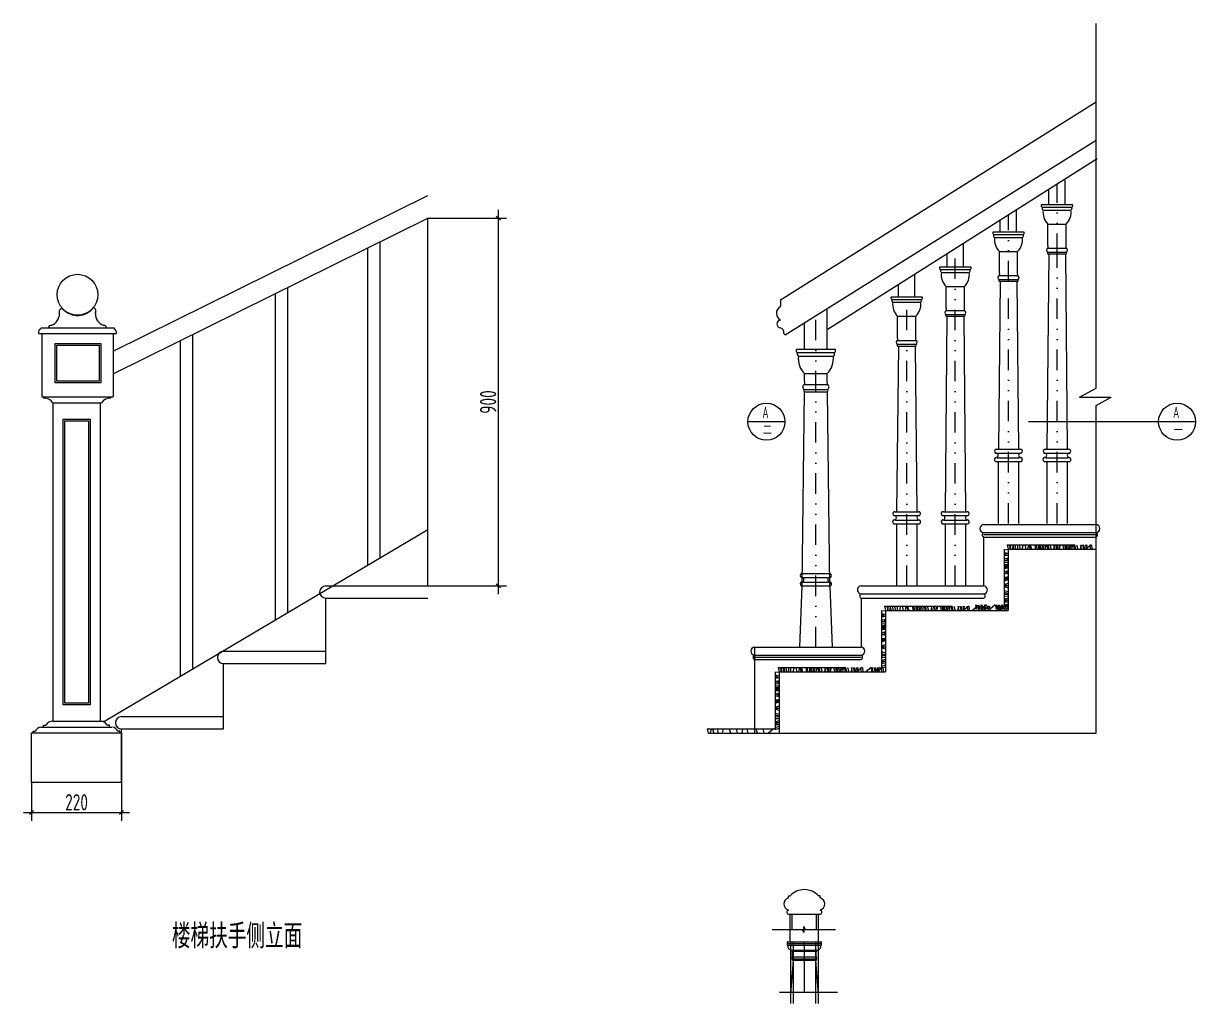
# Model space of a CAD drawing. Extents: x -42728 to 99010, y -18674 to 47645.
# Drawn here: x 57109 to 59978, y 11066 to 13465 of the extents above; entities that cross this region are included whole.
import ezdxf

# ---------------------------------------------------------------- set-up
doc = ezdxf.new("R2010")
doc.units = 0
doc.header["$LTSCALE"] = 100
doc.header["$MEASUREMENT"] = 0
doc.linetypes.add('DASHED', pattern=[0.75, 0.5, -0.25])
doc.linetypes.add('DIVIDE', pattern=[1.25, 0.5, -0.25, 0, -0.25, 0, -0.25])
doc.layers.get('0').update_dxf_attribs({"linetype": 'CONTINUOUS'})
doc.layers.get('DEFPOINTS').update_dxf_attribs({"linetype": 'CONTINUOUS'})
for name, color, linetype in [('DASH', 4, 'DASHED'), ('DIVIDE', 4, 'DIVIDE'), ('DOOR', 3, 'CONTINUOUS'), ('HATCH', 9, 'CONTINUOUS'), ('TEXT', 2, 'CONTINUOUS'), ('WINDOW', 2, 'CONTINUOUS')]:
    doc.layers.add(name, color=color, linetype=linetype)
doc.styles.add('HZDF', font='archs.shx', dxfattribs={"width": 0.8, "bigfont": 'hzdf.shx'})
doc.dimstyles.new('DS10', dxfattribs={"dimscale": 10, "dimtxt": 4, "dimasz": 1, "dimexe": 2, "dimexo": 0, "dimgap": 0.5, "dimtad": 1, "dimdec": 0, "dimzin": 0, "dimdsep": 46, "dimtxsty": 'HZDF', "dimblk1": 'DOT', "dimblk2": 'DOT', "dimsah": 1, "dimcen": -1, "dimdle": 2, "dimclrd": 3, "dimclre": 3, "dimclrt": 2, "dimadec": 0, "dimazin": 0, "dimtfac": 0.25, "dimtdec": 0, "dimtix": 1, "dimtmove": 2, "dimatfit": 3, "dimldrblk": 'DOT', "dimfxl": 1, "dimtolj": 1, "dimtzin": 0, "dimarcsym": 0})

# ---------------------------------------------------------------- blocks, each defined once
blk = doc.blocks.new('_OBLIQUE')
at = {"color": 0, "linetype": 'ByBlock'}
blk.add_line((-0.5, -0.5), (0.5, 0.5), dxfattribs=at)
blk = doc.blocks.new('*D804')
at = {"color": 3, "linetype": 'ByBlock', "transparency": 16777216}
for p, q in [((1162.4, 870.1), (1162.4, 1810.1)), ((990, 1790.1), (1182.4, 1790.1)), ((990, 890.1), (1182.4, 890.1))]:
    blk.add_line(p, q, dxfattribs=at)
at = {"layer": 'DEFPOINTS', "color": 0, "linetype": 'ByBlock', "transparency": 16777216}
for p in [(990, 1790.1), (1162.4, 1790.1), (990, 890.1)]:
    blk.add_point(p, dxfattribs=at)
at = {"color": 3, "linetype": 'ByBlock', "transparency": 16777216, "xscale": 10, "yscale": 10, "zscale": 10}
for p, rotation in [((1162.4, 1790.1), 90), ((1162.4, 890.1), 270)]:
    blk.add_blockref('_OBLIQUE', p, dxfattribs=dict(at, rotation=rotation))
at = {"color": 2, "linetype": 'ByBlock', "transparency": 16777216, "insert": (1137.4, 1340.1), "char_height": 40, "attachment_point": 5, "rotation": 90, "style": 'HZDF'}
blk.add_mtext('\\A1;900', dxfattribs=at)
blk = doc.blocks.new('_DOT')
at = {"color": 0, "linetype": 'ByBlock'}
blk.add_line((-0.5, 0), (-1, 0), dxfattribs=at)
at = {"color": 0, "linetype": 'ByBlock', "const_width": 0.5}
blk.add_lwpolyline([(-0.25, 0, 1), (0.25, 0, 1)], format="xyb", close=True, dxfattribs=at)
blk = doc.blocks.new('*D805')
at = {"color": 3, "linetype": 'ByBlock', "transparency": 16777216}
for p, q in [((20, 410.1), (20, 315.4)), ((240, 410.1), (240, 315.4)), ((0, 335.4), (260, 335.4))]:
    blk.add_line(p, q, dxfattribs=at)
at = {"layer": 'DEFPOINTS', "color": 0, "linetype": 'ByBlock', "transparency": 16777216}
for p in [(20, 410.1), (240, 410.1), (240, 335.4)]:
    blk.add_point(p, dxfattribs=at)
at = {"color": 3, "linetype": 'ByBlock', "transparency": 16777216, "xscale": 10, "yscale": 10, "zscale": 10, "rotation": 180}
blk.add_blockref('_OBLIQUE', (20, 335.4), dxfattribs=at)
at = {"color": 3, "linetype": 'ByBlock', "transparency": 16777216, "xscale": 10, "yscale": 10, "zscale": 10}
blk.add_blockref('_OBLIQUE', (240, 335.4), dxfattribs=at)
at = {"color": 2, "linetype": 'ByBlock', "transparency": 16777216, "insert": (130, 360.4), "char_height": 40, "attachment_point": 5, "style": 'HZDF'}
blk.add_mtext('\\A1;220', dxfattribs=at)
blk = doc.blocks.new('A$C6C8A54EB')
for p, q in [((219.7, 1464.8), (990, 1845.9)), ((219.7, 1409), (990, 1790.1)), ((990, 890.1), (990, 1790.1)), ((872.5, 1732), (872.5, 958.5)), ((842.5, 1717.2), (842.5, 940.8)), ((646.5, 1620.2), (646.5, 824.7)), ((616.5, 1605.3), (616.5, 806.9)), ((42.3, 1522), (222.2, 1522)), ((222.2, 1522), (222.2, 1519.3)), ((38.2, 1507.6), (226.3, 1507.6)), ((44.7, 1507.6), (44.7, 1352.4)), ((219.7, 1507.6), (219.7, 1352.4)), ((413.5, 1504.9), (413.5, 686.6)), ((383.5, 1490), (383.5, 668.8)), ((44.7, 1352.4), (219.7, 1352.4)), ((49.2, 1352.4), (49.2, 1349.3)), ((213.3, 1352.4), (213.3, 1349.3)), ((71.8, 1338), (190.7, 1338)), ((72, 1338), (72, 558.9)), ((188, 1338), (188, 558.9)), ((198, 558.9), (990, 1028.1)), ((740, 890.1), (990, 890.1)), ((740, 860.1), (990, 860.1)), ((740, 700.1), (740, 860.1)), ((490, 730.1), (740, 730.1)), ((490, 540.1), (490, 700.1)), ((490, 700.1), (740, 700.1)), ((49.5, 544.5), (49.5, 549.2)), ((49.5, 549.2), (54.8, 549.2)), ((72, 558.9), (198, 558.9)), ((210.5, 549.2), (205.2, 549.2)), ((210.5, 544.5), (210.5, 549.2)), ((240, 570.1), (490, 570.1)), ((20, 410.1), (20, 530.1)), ((20, 530.1), (240, 530.1)), ((23.7, 530.1), (23.7, 534.8)), ((23.7, 534.8), (29, 534.8)), ((42.2, 544.5), (216.7, 544.5)), ((236.3, 534.8), (231, 534.8)), ((236.3, 530.1), (236.3, 534.8)), ((240, 410.1), (240, 540.1)), ((240, 540.1), (490, 540.1)), ((240, 530.1), (240, 410.1)), ((20, 410.1), (240, 410.1))]:
    blk.add_line(p, q)
at = {"color": 9}
for points in [[(77.4, 1483.6), (189.4, 1483.6), (189.4, 1386.8), (77.4, 1386.8)], [(81.4, 1479.6), (185.4, 1479.6), (185.4, 1390.8), (81.4, 1390.8)], [(97, 1298), (163, 1298), (163, 598.9), (97, 598.9)], [(101, 1294), (159, 1294), (159, 602.9), (101, 602.9)]]:
    blk.add_lwpolyline(points, close=True, dxfattribs=at)
blk.add_circle((132.3, 1602.6), 50)
for centre, radius, start, end in [((58, 1556.2), 30.3, 289.2413, 1.3625), ((94.1, 1561.1), 6.96, 67.8177, 219.7484), ((132.4, 1600.6), 48.6, 222.7475, 323.1078), ((167.6, 1562.2), 9.86, 325.4385, 67.6665), ((206.4, 1556.2), 30.3, 178.6375, 250.7587), ((66.8, 1522.5), 5.23, 76.8021, 185.7528), ((197.6, 1522.5), 5.23, 354.2472, 103.1979), ((48.2, 1509.3), 11.6, 120.7075, 180.9896), ((38.2, 1509.2), 1.6, 180.9896, 270), ((216.2, 1509.3), 11.6, 359.0104, 59.2925), ((226.3, 1509.2), 1.6, 270, 359.0104), ((50.9, 1324.5), 24.9, 32.8839, 93.9183), ((211.6, 1324.5), 24.9, 86.0817, 147.1161), ((740, 875.1), 15, 90, 270), ((490, 715.1), 15, 90, 270), ((71.5, 539.8), 19.2, 88.4009, 150.5007), ((188.5, 539.8), 19.2, 29.4993, 91.5991), ((240, 555.1), 15, 90, 270), ((46.9, 524.2), 20.8, 102.9124, 149.4787), ((213.1, 524.2), 20.8, 30.5213, 77.0876)]:
    blk.add_arc(centre, radius, start, end)
at = {"layer": 'TEXT', "style": 'HZDF', "width": 0.8}
blk.add_text('楼梯扶手侧立面', height=60, dxfattribs=at).set_placement((363.4, 2.8))
dim = blk.add_linear_dim(base=(1162.4, 1790.1), p1=(990, 890.1), p2=(990, 1790.1), angle=90, dimstyle='DS10', override={"dimblk1": 'OBLIQUE', "dimblk2": 'OBLIQUE'})
dim.commit()
dim.dimension.update_dxf_attribs({"geometry": '*D804', "text_midpoint": (1137.4, 1340.1)})
dim = blk.add_linear_dim(base=(240, 335.4), p1=(20, 410.1), p2=(240, 410.1), dimstyle='DS10', override={"dimblk1": 'OBLIQUE', "dimblk2": 'OBLIQUE'})
dim.commit()
dim.dimension.update_dxf_attribs({"geometry": '*D805', "text_midpoint": (130, 360.4)})

msp = doc.modelspace()

# ---------------------------------------------------------------- linework, layer by layer
for p, q in [((58961.52798, 12787.95383), (59734.27249, 13272.88203)), ((58973.17227, 12702.63919), (59734.27249, 13179.25314)), ((59076.41307, 12715.71871), (59737.09281, 13134.19392)), ((59734.27249, 12571.91795), (59734.27249, 13132.5656)), ((59618.77345, 13021.62446), (59618.77345, 13058.17971)), ((59618.77345, 13021.62446), (59618.77345, 13058.17971)), ((59658.77345, 13021.62446), (59658.77345, 13081.27372)), ((59539.88603, 12954.46434), (59539.88603, 13009.28295)), ((59499.88603, 12954.46434), (59499.88603, 12983.94691)), ((59499.88603, 12954.46434), (59499.88603, 12983.94691)), ((59616.37857, 12920.48539), (59616.37857, 12973.62446)), ((59661.17857, 12920.48539), (59661.17857, 12973.62446)), ((59409.67592, 12868.80255), (59409.67592, 12926.80773)), ((59616.37857, 12920.48539), (59616.30851, 12914.64701)), ((59616.30851, 12914.64701), (59661.24863, 12914.64701)), ((59661.24863, 12914.64701), (59661.17857, 12920.48539)), ((59369.67592, 12868.80255), (59369.67592, 12901.47169)), ((59369.67592, 12868.80255), (59369.67592, 12901.47169)), ((59497.49115, 12853.32527), (59497.49115, 12906.46434)), ((59542.29115, 12853.32527), (59542.29115, 12906.46434)), ((59616.14211, 12900.78094), (59661.41502, 12900.78094)), ((59616.19466, 12905.1597), (59661.36248, 12905.1597)), ((59497.49115, 12853.32527), (59497.42109, 12847.48689)), ((59542.36121, 12847.48689), (59542.29115, 12853.32527)), ((59250.7885, 12795.9913), (59250.7885, 12826.16828)), ((59250.7885, 12795.9913), (59250.7885, 12826.16828)), ((59290.7885, 12795.9913), (59290.7885, 12851.50432)), ((59497.2547, 12833.62082), (59542.5276, 12833.62082)), ((59497.30724, 12837.99958), (59542.47506, 12837.99958)), ((59497.42109, 12847.48689), (59542.36121, 12847.48689)), ((59367.28104, 12767.66348), (59367.28104, 12820.80255)), ((59412.08104, 12767.66348), (59412.08104, 12820.80255)), ((58961.52798, 12787.95383), (58961.52798, 12772.10399)), ((59076.41307, 12667.74177), (59076.41307, 12767.29034)), ((59367.28104, 12767.66348), (59367.21098, 12761.8251)), ((59412.1511, 12761.8251), (59412.08104, 12767.66348)), ((58961.52798, 12738.49659), (58961.52798, 12738.4681)), ((59248.39362, 12694.85223), (59248.39362, 12747.9913)), ((59293.19362, 12694.85223), (59293.19362, 12747.9913)), ((59367.04458, 12747.95903), (59412.31749, 12747.95903)), ((59367.09713, 12752.33779), (59412.26495, 12752.33779)), ((59367.21098, 12761.8251), (59412.1511, 12761.8251)), ((59020.41307, 12667.74177), (59020.41307, 12729.57511)), ((59248.39362, 12694.85223), (59248.32356, 12689.01385)), ((59248.32356, 12689.01385), (59293.26368, 12689.01385)), ((59293.26368, 12689.01385), (59293.19362, 12694.85223)), ((59248.15717, 12675.14778), (59293.43007, 12675.14778)), ((59248.20971, 12679.52654), (59293.37753, 12679.52654)), ((59020.41307, 12588.11696), (59020.41307, 12607.74177)), ((59076.41307, 12588.11696), (59076.41307, 12607.74177)), ((59020.18319, 12568.95985), (59076.64296, 12568.95985)), ((59020.41307, 12588.11696), (59020.3255, 12580.81899)), ((59020.3255, 12580.81899), (59076.50065, 12580.81899)), ((59076.50065, 12580.81899), (59076.41307, 12588.11696)), ((59020.11751, 12563.4864), (59014.41307, 12088.11696)), ((59020.11751, 12563.4864), (59076.70864, 12563.4864)), ((59082.41307, 12088.11696), (59076.70864, 12563.4864)), ((59734.27249, 11728.11696), (59734.27249, 12529.88626)), ((59490.83949, 12422.41629), (59548.54968, 12422.41629)), ((59490.83949, 12412.91568), (59548.54968, 12412.91568)), ((59492.46615, 12401.91686), (59546.92302, 12401.91686)), ((59609.72691, 12422.41629), (59667.43709, 12422.41629)), ((59609.72691, 12412.91568), (59667.43709, 12412.91568)), ((59611.35357, 12401.91686), (59665.81043, 12401.91686)), ((59489.78988, 12392.41629), (59549.59929, 12392.41629)), ((59490.97307, 12392.41629), (59548.41611, 12392.41629)), ((59608.6773, 12392.41629), (59668.48671, 12392.41629)), ((59609.86048, 12392.41629), (59667.30352, 12392.41629)), ((59241.74196, 12269.73007), (59299.45215, 12269.73007)), ((59241.74196, 12260.22946), (59299.45215, 12260.22946)), ((59360.62938, 12269.73007), (59418.33956, 12269.73007)), ((59360.62938, 12260.22946), (59418.33956, 12260.22946)), ((59240.69235, 12239.73007), (59300.50176, 12239.73007)), ((59241.87554, 12239.73007), (59299.31858, 12239.73007)), ((59243.36862, 12249.23064), (59297.82549, 12249.23064)), ((59359.57977, 12239.73007), (59419.38918, 12239.73007)), ((59360.76295, 12239.73007), (59418.20599, 12239.73007)), ((59362.25604, 12249.23064), (59416.7129, 12249.23064)), ((59459.11136, 12238.11696), (59734.27249, 12238.11696)), ((59459.11136, 12218.8528), (59734.27249, 12218.8528)), ((59459.11136, 12213.85611), (59734.27249, 12213.85611)), ((59459.11136, 12207.78284), (59459.11136, 12088.11696)), ((59459.11136, 12207.78284), (59734.27249, 12207.78284)), ((59509.18523, 12178.11696), (59509.18523, 12038.58837)), ((59516.51108, 12188.58837), (59682.48501, 12188.58837)), ((59519.11136, 12178.11696), (59519.11136, 12028.11696)), ((59519.11136, 12178.11696), (59519.11136, 12028.11696)), ((59519.11136, 12178.11696), (59734.27249, 12178.11696)), ((59519.11136, 12177.96898), (59519.11136, 12027.96898)), ((59015.46269, 12118.11696), (59081.36346, 12118.11696)), ((59015.46269, 12108.61635), (59081.36346, 12108.61635)), ((59014.41307, 12088.11696), (59008.41307, 11938.11696)), ((59014.41307, 12088.11696), (59082.41307, 12088.11696)), ((59015.59626, 12088.11696), (59081.22989, 12088.11696)), ((59017.08935, 12097.61753), (59079.7368, 12097.61753)), ((59082.41307, 12088.11696), (59088.41307, 11938.11696)), ((59159.11136, 12088.11696), (59459.11136, 12088.11696)), ((59159.11136, 12088.11696), (59459.11136, 12088.11696)), ((59159.11136, 12068.8528), (59459.11136, 12068.8528)), ((59159.11136, 12057.78284), (59459.11136, 12057.78284)), ((59159.11136, 12057.78284), (59159.11136, 11938.11696)), ((59209.18523, 12028.26495), (59209.18523, 11888.73636)), ((59216.51108, 12038.73636), (59382.48501, 12038.73636)), ((59219.11136, 12028.26495), (59479.80964, 12028.26495)), ((59219.11136, 12028.26495), (59219.11136, 11878.26495)), ((59219.11136, 12028.11696), (59459.11136, 12028.11696)), ((59219.11136, 12028.11696), (59519.11136, 12028.11696)), ((59219.11136, 12028.11696), (59219.11136, 11878.11696)), ((58898.41307, 11938.11696), (58898.41307, 11728.11696)), ((58898.41307, 11938.11696), (59159.11136, 11938.11696)), ((58898.41307, 11938.11696), (59159.11136, 11938.11696)), ((58898.41307, 11938.11696), (59159.11136, 11938.11696)), ((58898.41307, 11918.8528), (59159.11136, 11918.8528)), ((58898.41307, 11913.85611), (59159.11136, 11913.85611)), ((58898.41307, 11907.78284), (59159.11136, 11907.78284)), ((58948.48695, 11878.11696), (58948.48695, 11738.58837)), ((58955.81279, 11888.58837), (59121.78673, 11888.58837)), ((58958.41307, 11878.11696), (58958.41307, 11728.11696)), ((58958.41307, 11878.11696), (59219.11136, 11878.11696)), ((58782.51301, 11738.58837), (58948.48695, 11738.58837)), ((58785.11329, 11728.11696), (59734.27249, 11728.11696))]:
    msp.add_line(p, q)
for centre, radius, start, end in [((59618.05087, 12909.88176), 5.0738, 110.08442955, 248.54053774), ((59659.50626, 12909.88176), 5.0738, 291.45946226, 69.91557045), ((59617.63515, 12902.95272), 2.63548, 123.13234181, 235.49262548), ((59659.92199, 12902.95272), 2.63548, 304.50737452, 56.86765819), ((59499.16346, 12842.72164), 5.0738, 110.08442955, 248.54053774), ((59498.74773, 12835.7926), 2.63548, 123.13234181, 235.49262548), ((59540.61885, 12842.72164), 5.0738, 291.45946226, 69.91557045), ((59541.03457, 12835.7926), 2.63548, 304.50737452, 56.86765819), ((59368.95334, 12757.05985), 5.0738, 110.08442955, 248.54053774), ((59368.53762, 12750.13081), 2.63548, 123.13234181, 235.49262548), ((59410.40873, 12757.05985), 5.0738, 291.45946226, 69.91557045), ((59410.82446, 12750.13081), 2.63548, 304.50737452, 56.86765819), ((59250.06593, 12684.2486), 5.0738, 110.08442955, 248.54053774), ((59291.52132, 12684.2486), 5.0738, 291.45946226, 69.91557045), ((59249.6502, 12677.31956), 2.63548, 123.13234181, 235.49262548), ((59291.93704, 12677.31956), 2.63548, 304.50737452, 56.86765819), ((59022.50345, 12574.86243), 6.34225, 110.08442955, 248.54053774), ((59021.9838, 12566.20112), 3.29435, 123.13234181, 235.49262548), ((59074.32269, 12574.86243), 6.34225, 291.45946226, 69.91557045), ((59074.84235, 12566.20112), 3.29435, 304.50737452, 56.86765819), ((59490.38147, 12397.37687), 4.99573, 65.33623976, 276.80090737), ((59490.35922, 12417.66598), 4.77452, 84.22679532, 275.77320468), ((59489.34469, 12407.63147), 5.31114, 275.77320466, 84.22679534), ((59550.04448, 12407.63147), 5.31114, 95.77320466, 264.22679534), ((59549.0077, 12397.37687), 4.99573, 263.19909267, 114.66376023), ((59549.02995, 12417.66598), 4.77452, 264.22679532, 95.77320468), ((59609.26889, 12397.37687), 4.99573, 65.33623976, 276.80090737), ((59609.24664, 12417.66598), 4.77452, 84.22679532, 275.77320468), ((59608.23211, 12407.63147), 5.31114, 275.77320466, 84.22679534), ((59668.9319, 12407.63147), 5.31114, 95.77320466, 264.22679534), ((59667.89512, 12397.37687), 4.99573, 263.19909267, 114.66376023), ((59667.91737, 12417.66598), 4.77452, 264.22679532, 95.77320468), ((59241.26169, 12264.97977), 4.77452, 84.22679532, 275.77320468), ((59240.24716, 12254.94526), 5.31114, 275.77320466, 84.22679534), ((59300.94695, 12254.94526), 5.31114, 95.77320466, 264.22679534), ((59299.93242, 12264.97977), 4.77452, 264.22679532, 95.77320468), ((59360.14911, 12264.97977), 4.77452, 84.22679532, 275.77320468), ((59359.13458, 12254.94526), 5.31114, 275.77320466, 84.22679534), ((59419.83437, 12254.94526), 5.31114, 95.77320466, 264.22679534), ((59418.81984, 12264.97977), 4.77452, 264.22679532, 95.77320468), ((59241.28394, 12244.69066), 4.99573, 65.33623976, 276.80090737), ((59299.91017, 12244.69066), 4.99573, 263.19909267, 114.66376023), ((59360.17136, 12244.69066), 4.99573, 65.33623976, 276.80090737), ((59418.79759, 12244.69066), 4.99573, 263.19909267, 114.66376023), ((59014.98241, 12113.36666), 4.77452, 84.22679532, 275.77320468), ((59013.96789, 12103.33215), 5.31114, 275.77320466, 84.22679534), ((59082.85826, 12103.33215), 5.31114, 95.77320466, 264.22679534), ((59081.84373, 12113.36666), 4.77452, 264.22679532, 95.77320468), ((59015.00467, 12093.07755), 4.99573, 65.33623976, 276.80090737), ((59081.82148, 12093.07755), 4.99573, 263.19909267, 114.66376023)]:
    msp.add_arc(centre, radius, start, end)
at = {"layer": 'DASH'}
for p, q in [((58990.15316, 11246.97228), (58990.15316, 11284.74199)), ((59050.15316, 11246.97228), (59050.15316, 11284.74199))]:
    msp.add_line(p, q, dxfattribs=at)
at = {"layer": 'DIVIDE', "color": 0, "linetype": 'Continuous'}
for p, q in [((59734.27249, 13132.47225), (59734.27249, 13464.69942)), ((59601.27894, 13021.62446), (59676.27819, 13021.62446)), ((59602.86833, 13014.96787), (59674.68881, 13014.96787)), ((59604.66359, 13007.91972), (59672.89355, 13007.91972)), ((59616.37857, 12973.62446), (59661.17857, 12973.62446)), ((59482.39153, 12954.46434), (59557.39078, 12954.46434)), ((59483.98091, 12947.80775), (59555.80139, 12947.80775)), ((59485.77617, 12940.7596), (59554.00613, 12940.7596)), ((59497.49115, 12906.46434), (59542.29115, 12906.46434)), ((59618.26165, 12900.78094), (59614.10997, 12422.41629)), ((59659.29549, 12900.77963), (59663.42216, 12422.41629)), ((59352.18141, 12868.80255), (59427.18066, 12868.80255)), ((59353.7708, 12862.14596), (59425.59128, 12862.14596)), ((59355.56606, 12855.09781), (59423.79602, 12855.09781)), ((59499.37423, 12833.62082), (59495.22256, 12422.41629)), ((59540.40807, 12833.6195), (59544.53474, 12422.41629)), ((59233.294, 12795.9913), (59308.29325, 12795.9913)), ((59367.28104, 12820.80255), (59412.08104, 12820.80255)), ((59234.88338, 12789.33471), (59306.70386, 12789.33471)), ((59236.67864, 12782.28656), (59304.9086, 12782.28656)), ((59248.39362, 12747.9913), (59293.19362, 12747.9913)), ((59369.16412, 12747.95903), (59365.01244, 12269.73007)), ((59410.19796, 12747.95771), (59414.32463, 12269.73007)), ((58970.30787, 12706.02064), (58973.17227, 12702.63919)), ((59001.53854, 12667.74177), (59095.2876, 12667.74177)), ((59003.52528, 12659.42103), (59093.30087, 12659.42103)), ((59250.2767, 12675.14778), (59246.12503, 12269.73007)), ((59291.31054, 12675.14647), (59295.43721, 12269.73007)), ((59005.76935, 12650.61084), (59091.0568, 12650.61084)), ((59020.41307, 12607.74177), (59076.41307, 12607.74177)), ((59494.9032, 12392.41629), (59494.88603, 12390.80318)), ((59494.88603, 12390.80318), (59494.88603, 12240.80318)), ((59544.77407, 12390.80318), (59544.77407, 12240.80318)), ((59544.85217, 12392.41629), (59544.86926, 12390.80158)), ((59613.79062, 12392.41629), (59613.77345, 12390.80318)), ((59613.77345, 12390.80318), (59613.77345, 12240.80318)), ((59663.66148, 12390.80318), (59663.66148, 12240.80318)), ((59663.73959, 12392.41629), (59663.75668, 12390.80158)), ((59245.80567, 12239.73007), (59245.7885, 12238.11696)), ((59245.7885, 12238.11696), (59245.7885, 12088.11696)), ((59295.67654, 12238.11696), (59295.67654, 12088.11696)), ((59295.75464, 12239.73007), (59295.77173, 12238.11536)), ((59364.69309, 12239.73007), (59364.67592, 12238.11696)), ((59364.67592, 12238.11696), (59364.67592, 12088.11696)), ((59414.56395, 12238.11696), (59414.56395, 12088.11696)), ((59414.64206, 12239.73007), (59414.65915, 12238.11536)), ((59509.51771, 12176.7912), (59519.11136, 12177.96898)), ((59509.51771, 12170.265), (59519.11136, 12168.00899)), ((59509.51771, 12167.11152), (59519.11136, 12168.2893)), ((59509.51771, 12165.67988), (59519.11136, 12163.42387)), ((59516.51108, 12188.58837), (59519.11136, 12178.11696)), ((59521.71218, 12188.58837), (59524.31245, 12178.11696)), ((59525.74323, 12188.58837), (59523.45498, 12178.11696)), ((59530.94433, 12188.58837), (59528.65608, 12178.11696)), ((59529.6934, 12188.58837), (59532.77373, 12178.11696)), ((59534.8945, 12188.58837), (59537.97483, 12178.11696)), ((59541.92017, 12188.65401), (59542.19073, 12178.18261)), ((59547.12127, 12188.65401), (59547.39183, 12178.18261)), ((59555.79969, 12188.65401), (59552.84561, 12178.18261)), ((59559.74519, 12188.58837), (59562.34547, 12178.11696)), ((59568.97734, 12188.58837), (59566.68909, 12178.11696)), ((59569.98656, 12188.65401), (59573.21593, 12178.18261)), ((59572.92751, 12188.58837), (59576.00784, 12178.11696)), ((59585.15428, 12188.65401), (59585.42484, 12178.18261)), ((59587.14759, 12188.65401), (59589.72186, 12178.18261)), ((59593.28099, 12188.65401), (59593.55155, 12178.18261)), ((59595.27429, 12188.65401), (59597.84856, 12178.18261)), ((59599.0338, 12188.65401), (59596.07972, 12178.18261)), ((59603.16476, 12188.58837), (59600.90875, 12178.11696)), ((59607.1605, 12188.65401), (59604.20642, 12178.18261)), ((59611.29147, 12188.58837), (59609.03546, 12178.11696)), ((59613.22067, 12188.65401), (59616.45004, 12178.18261)), ((59614.27609, 12188.58837), (59615.45386, 12178.11696)), ((59616.07868, 12188.65401), (59618.65296, 12178.18261)), ((59621.01818, 12188.65401), (59624.24755, 12178.18261)), ((59632.09586, 12188.58837), (59629.83985, 12178.11696)), ((59630.3817, 12188.65401), (59632.95597, 12178.18261)), ((59635.32119, 12188.65401), (59638.55057, 12178.18261)), ((59638.17921, 12188.65401), (59640.75348, 12178.18261)), ((59643.20718, 12188.58837), (59644.38496, 12178.11696)), ((59646.39887, 12188.58837), (59644.14286, 12178.11696)), ((59652.48222, 12188.65401), (59655.05649, 12178.18261)), ((59657.5102, 12188.58837), (59658.68797, 12178.11696)), ((59658.61562, 12188.65401), (59658.88618, 12178.18261)), ((59660.60892, 12188.65401), (59663.18319, 12178.18261)), ((59664.36843, 12188.65401), (59661.41435, 12178.18261)), ((59668.4994, 12188.58837), (59666.24339, 12178.11696)), ((59678.90575, 12188.58837), (59666.24339, 12178.11696)), ((59672.49513, 12188.65401), (59669.54105, 12178.18261)), ((59676.6261, 12188.58837), (59674.37009, 12178.11696)), ((59678.5553, 12188.65401), (59681.78468, 12178.18261)), ((59678.5553, 12188.65401), (59681.78468, 12178.18261)), ((59679.61072, 12188.58837), (59680.78849, 12178.11696)), ((59681.41332, 12188.65401), (59683.98759, 12178.18261)), ((59686.35281, 12188.65401), (59689.58219, 12178.18261)), ((59697.43049, 12188.58837), (59695.17448, 12178.11696)), ((59695.71633, 12188.65401), (59698.2906, 12178.18261)), ((59695.71633, 12188.65401), (59698.2906, 12178.18261)), ((59700.65582, 12188.65401), (59703.8852, 12178.18261)), ((59703.51384, 12188.65401), (59706.08811, 12178.18261)), ((59708.54182, 12188.58837), (59709.71959, 12178.11696)), ((59711.73351, 12188.58837), (59709.4775, 12178.11696)), ((59722.13986, 12188.58837), (59709.4775, 12178.11696)), ((59717.81685, 12188.65401), (59720.39112, 12178.18261)), ((59722.84483, 12188.58837), (59724.0226, 12178.11696)), ((59509.45206, 12154.24782), (59519.04571, 12156.82209)), ((59509.45206, 12149.6627), (59519.04571, 12152.23698)), ((59509.45206, 12139.98302), (59519.04571, 12142.5573)), ((59509.45206, 12137.08679), (59519.04571, 12140.31617)), ((59509.45206, 12135.39791), (59519.04571, 12137.97218)), ((59509.51771, 12162.52641), (59519.11136, 12163.70418)), ((59509.51771, 12156.0002), (59519.11136, 12153.74419)), ((59509.51771, 12151.41508), (59519.11136, 12149.15907)), ((59509.51771, 12149.78998), (59519.11136, 12150.96775)), ((59509.51771, 12145.20487), (59519.11136, 12146.38264)), ((59509.51771, 12138.67866), (59519.11136, 12136.42265)), ((59509.51771, 12135.52519), (59519.11136, 12136.70296)), ((59509.45206, 12132.50167), (59519.04571, 12135.73105)), ((59509.45206, 12122.82199), (59519.04571, 12126.05137)), ((59509.45206, 12122.66148), (59519.04571, 12125.23575)), ((59509.45206, 12118.07637), (59519.04571, 12120.65064)), ((59509.45206, 12108.39669), (59519.04571, 12110.97096)), ((59509.45206, 12105.50045), (59519.04571, 12108.72983)), ((59509.51771, 12134.09354), (59519.11136, 12131.83753)), ((59509.51771, 12130.94007), (59519.11136, 12132.11784)), ((59509.51771, 12124.41386), (59519.11136, 12122.15785)), ((59509.51771, 12119.82875), (59519.11136, 12117.57274)), ((59509.45206, 12103.81157), (59519.04571, 12106.38584)), ((59509.45206, 12100.91534), (59519.04571, 12104.14471)), ((59509.45206, 12091.23566), (59519.04571, 12094.46503)), ((59509.45206, 12091.31358), (59519.04571, 12088.3595)), ((59509.45206, 12086.65054), (59519.04571, 12089.87992)), ((59509.45206, 12086.72847), (59519.04571, 12083.77438)), ((59509.45206, 12077.04879), (59519.04571, 12074.0947)), ((59509.45206, 12072.46367), (59519.04571, 12069.50959)), ((59509.45206, 12067.90547), (59519.04571, 12068.17603)), ((59509.45206, 12063.32035), (59519.04571, 12063.59091)), ((59509.45206, 12053.64067), (59519.04571, 12053.91123)), ((59509.51771, 12055.6787), (59519.11136, 12058.75903)), ((59509.51771, 12051.09358), (59519.11136, 12054.17391)), ((59209.51771, 12026.93919), (59219.11136, 12028.11696)), ((59216.51108, 12038.73636), (59219.11136, 12028.26495)), ((59221.71218, 12038.73636), (59224.31245, 12028.26495)), ((59225.74323, 12038.73636), (59223.45498, 12028.26495)), ((59230.94433, 12038.73636), (59228.65608, 12028.26495)), ((59229.6934, 12038.73636), (59232.77373, 12028.26495)), ((59234.8945, 12038.73636), (59237.97483, 12028.26495)), ((59241.92017, 12038.802), (59242.19073, 12028.3306)), ((59247.12127, 12038.802), (59247.39183, 12028.3306)), ((59255.79969, 12038.802), (59252.84561, 12028.3306)), ((59259.74519, 12038.73636), (59262.34547, 12028.26495)), ((59268.97734, 12038.73636), (59266.68909, 12028.26495)), ((59269.98656, 12038.802), (59273.21593, 12028.3306)), ((59272.92751, 12038.73636), (59276.00784, 12028.26495)), ((59285.15428, 12038.802), (59285.42484, 12028.3306)), ((59287.14759, 12038.802), (59289.72186, 12028.3306)), ((59293.28099, 12038.802), (59293.55155, 12028.3306)), ((59295.27429, 12038.802), (59297.84856, 12028.3306)), ((59299.0338, 12038.802), (59296.07972, 12028.3306)), ((59303.16476, 12038.73636), (59300.90875, 12028.26495)), ((59307.1605, 12038.802), (59304.20642, 12028.3306)), ((59311.29147, 12038.73636), (59309.03546, 12028.26495)), ((59313.22067, 12038.802), (59316.45004, 12028.3306)), ((59314.27609, 12038.73636), (59315.45386, 12028.26495)), ((59316.07868, 12038.802), (59318.65296, 12028.3306)), ((59321.01818, 12038.802), (59324.24755, 12028.3306)), ((59332.09586, 12038.73636), (59329.83985, 12028.26495)), ((59330.3817, 12038.802), (59332.95597, 12028.3306)), ((59335.32119, 12038.802), (59338.55057, 12028.3306)), ((59338.17921, 12038.802), (59340.75348, 12028.3306)), ((59343.20718, 12038.73636), (59344.38496, 12028.26495)), ((59346.39887, 12038.73636), (59344.14286, 12028.26495)), ((59352.48222, 12038.802), (59355.05649, 12028.3306)), ((59357.5102, 12038.73636), (59358.68797, 12028.26495)), ((59358.61562, 12038.802), (59358.88618, 12028.3306)), ((59360.60892, 12038.802), (59363.18319, 12028.3306)), ((59364.36843, 12038.802), (59361.41435, 12028.3306)), ((59378.90575, 12038.73636), (59366.24339, 12028.26495)), ((59368.4994, 12038.73636), (59366.24339, 12028.26495)), ((59372.49513, 12038.802), (59369.54105, 12028.3306)), ((59376.6261, 12038.73636), (59374.37009, 12028.26495)), ((59378.5553, 12038.802), (59381.78468, 12028.3306)), ((59378.5553, 12038.802), (59381.78468, 12028.3306)), ((59379.61072, 12038.73636), (59380.78849, 12028.26495)), ((59381.41332, 12038.802), (59383.98759, 12028.3306)), ((59386.35281, 12038.802), (59389.58219, 12028.3306)), ((59397.43049, 12038.73636), (59395.17448, 12028.26495)), ((59395.71633, 12038.802), (59398.2906, 12028.3306)), ((59395.71633, 12038.802), (59398.2906, 12028.3306)), ((59400.65582, 12038.802), (59403.8852, 12028.3306)), ((59403.51384, 12038.802), (59406.08811, 12028.3306)), ((59408.54182, 12038.73636), (59409.71959, 12028.26495)), ((59422.13986, 12038.73636), (59409.4775, 12028.26495)), ((59411.73351, 12038.73636), (59409.4775, 12028.26495)), ((59417.81685, 12038.802), (59420.39112, 12028.3306)), ((59422.84483, 12038.73636), (59424.0226, 12028.26495)), ((59444.24038, 12038.73636), (59431.57802, 12028.26495)), ((59440.78718, 12041.53047), (59438.53117, 12031.05907)), ((59439.07302, 12041.59612), (59441.64729, 12031.12471)), ((59439.07302, 12041.59612), (59441.64729, 12031.12471)), ((59443.88993, 12038.802), (59447.11931, 12028.3306)), ((59444.01251, 12041.59612), (59447.24189, 12031.12471)), ((59447.84703, 12038.73636), (59445.59102, 12028.26495)), ((59446.13287, 12038.802), (59448.70714, 12028.3306)), ((59446.13287, 12038.802), (59448.70714, 12028.3306)), ((59446.87053, 12041.59612), (59449.4448, 12031.12471)), ((59451.07236, 12038.802), (59454.30174, 12028.3306)), ((59451.8985, 12041.53047), (59453.07628, 12031.05907)), ((59455.09019, 12041.53047), (59452.83418, 12031.05907)), ((59465.49654, 12041.53047), (59452.83418, 12031.05907)), ((59453.93038, 12038.802), (59456.50465, 12028.3306)), ((59458.95835, 12038.73636), (59460.13613, 12028.26495)), ((59462.15005, 12038.73636), (59459.89403, 12028.26495)), ((59472.55639, 12038.73636), (59459.89403, 12028.26495)), ((59461.05096, 12038.802), (59463.62523, 12028.3306)), ((59461.17354, 12041.59612), (59463.74781, 12031.12471)), ((59466.20152, 12041.53047), (59467.37929, 12031.05907)), ((59468.23339, 12038.802), (59470.80766, 12028.3306)), ((59473.26137, 12038.73636), (59474.43914, 12028.26495)), ((59487.59707, 12041.53047), (59474.93471, 12031.05907)), ((59487.24662, 12041.59612), (59490.476, 12031.12471)), ((59491.20372, 12041.53047), (59488.94771, 12031.05907)), ((59489.48955, 12041.59612), (59492.06383, 12031.12471)), ((59489.48955, 12041.59612), (59492.06383, 12031.12471)), ((59505.60596, 12038.58837), (59492.9436, 12028.11696)), ((59493.23209, 12038.50602), (59495.80637, 12028.03462)), ((59494.42905, 12041.59612), (59497.65843, 12031.12471)), ((59497.28706, 12041.59612), (59499.86134, 12031.12471)), ((59498.26007, 12038.44038), (59499.43784, 12027.96898)), ((59501.45176, 12038.44038), (59499.19575, 12027.96898)), ((59511.85811, 12038.44038), (59499.19575, 12027.96898)), ((59500.35268, 12038.50602), (59502.92695, 12028.03462)), ((59502.31504, 12041.53047), (59503.49281, 12031.05907)), ((59515.91308, 12041.53047), (59503.25072, 12031.05907)), ((59505.50673, 12041.53047), (59503.25072, 12031.05907)), ((59504.40765, 12041.59612), (59506.98192, 12031.12471)), ((59507.53511, 12038.50602), (59510.10938, 12028.03462)), ((59509.45206, 12049.05556), (59519.04571, 12049.32612)), ((59509.51771, 12041.4139), (59519.11136, 12044.49423)), ((59509.51771, 12036.82878), (59519.11136, 12039.90912)), ((59511.59008, 12041.59612), (59514.16435, 12031.12471)), ((59512.56308, 12038.44038), (59513.74086, 12027.96898)), ((59516.61805, 12041.53047), (59517.79583, 12031.05907)), ((59209.45206, 12004.39581), (59219.04571, 12006.97008)), ((59209.45206, 11999.81069), (59219.04571, 12002.38496)), ((59209.45206, 11990.13101), (59219.04571, 11992.70528)), ((59209.51771, 12020.41299), (59219.11136, 12018.15698)), ((59209.51771, 12017.25951), (59219.11136, 12018.43728)), ((59209.51771, 12015.82787), (59219.11136, 12013.57186)), ((59209.51771, 12012.67439), (59219.11136, 12013.85217)), ((59209.51771, 12006.14819), (59219.11136, 12003.89218)), ((59209.51771, 12001.56307), (59219.11136, 11999.30706)), ((59209.51771, 11999.93797), (59219.11136, 12001.11574)), ((59209.51771, 11995.35285), (59219.11136, 11996.53063)), ((59209.45206, 11987.23478), (59219.04571, 11990.46416)), ((59209.45206, 11985.54589), (59219.04571, 11988.12017)), ((59209.45206, 11982.64966), (59219.04571, 11985.87904)), ((59209.45206, 11972.96998), (59219.04571, 11976.19936)), ((59209.45206, 11972.80947), (59219.04571, 11975.38374)), ((59209.45206, 11968.22435), (59219.04571, 11970.79863)), ((59209.51771, 11988.82665), (59219.11136, 11986.57064)), ((59209.51771, 11985.67317), (59219.11136, 11986.85095)), ((59209.51771, 11984.24153), (59219.11136, 11981.98552)), ((59209.51771, 11981.08806), (59219.11136, 11982.26583)), ((59209.51771, 11974.56185), (59219.11136, 11972.30584)), ((59209.51771, 11969.97673), (59219.11136, 11967.72072)), ((59209.45206, 11958.54467), (59219.04571, 11961.11895)), ((59209.45206, 11955.64844), (59219.04571, 11958.87782)), ((59209.45206, 11953.95956), (59219.04571, 11956.53383)), ((59209.45206, 11951.06333), (59219.04571, 11954.2927)), ((59209.45206, 11941.38365), (59219.04571, 11944.61302)), ((59209.45206, 11941.46157), (59219.04571, 11938.50749)), ((59209.45206, 11936.79853), (59219.04571, 11940.02791)), ((59209.45206, 11936.87645), (59219.04571, 11933.92237)), ((59209.45206, 11927.19678), (59219.04571, 11924.24269)), ((59209.45206, 11922.61166), (59219.04571, 11919.65758)), ((59209.45206, 11918.05346), (59219.04571, 11918.32402)), ((59209.45206, 11913.46834), (59219.04571, 11913.7389)), ((59209.51771, 11905.82668), (59219.11136, 11908.90702)), ((58948.81942, 11876.7912), (58958.41307, 11877.96898)), ((58955.81279, 11888.58837), (58958.41307, 11878.11696)), ((58961.01389, 11888.58837), (58963.61417, 11878.11696)), ((58965.04495, 11888.58837), (58962.75669, 11878.11696)), ((58970.24604, 11888.58837), (58967.95779, 11878.11696)), ((58968.99511, 11888.58837), (58972.07545, 11878.11696)), ((58974.19621, 11888.58837), (58977.27655, 11878.11696)), ((58981.22189, 11888.65401), (58981.49245, 11878.18261)), ((58986.42299, 11888.65401), (58986.69355, 11878.18261)), ((58995.1014, 11888.65401), (58992.14732, 11878.18261)), ((58999.0469, 11888.58837), (59001.64718, 11878.11696)), ((59008.27906, 11888.58837), (59005.9908, 11878.11696)), ((59009.28827, 11888.65401), (59012.51765, 11878.18261)), ((59012.22922, 11888.58837), (59015.30956, 11878.11696)), ((59024.456, 11888.65401), (59024.72656, 11878.18261)), ((59026.4493, 11888.65401), (59029.02358, 11878.18261)), ((59032.5827, 11888.65401), (59032.85326, 11878.18261)), ((59034.57601, 11888.65401), (59037.15028, 11878.18261)), ((59038.33551, 11888.65401), (59035.38143, 11878.18261)), ((59042.46648, 11888.58837), (59040.21047, 11878.11696)), ((59046.46222, 11888.65401), (59043.50814, 11878.18261)), ((59050.59318, 11888.58837), (59048.33717, 11878.11696)), ((59052.52238, 11888.65401), (59055.75176, 11878.18261)), ((59053.5778, 11888.58837), (59054.75558, 11878.11696)), ((59055.3804, 11888.65401), (59057.95467, 11878.18261)), ((59060.31989, 11888.65401), (59063.54927, 11878.18261)), ((59071.39758, 11888.58837), (59069.14157, 11878.11696)), ((59069.68341, 11888.65401), (59072.25768, 11878.18261)), ((59074.62291, 11888.65401), (59077.85228, 11878.18261)), ((59077.48092, 11888.65401), (59080.05519, 11878.18261)), ((59082.5089, 11888.58837), (59083.68667, 11878.11696)), ((59085.70059, 11888.58837), (59083.44458, 11878.11696)), ((59091.78394, 11888.65401), (59094.35821, 11878.18261)), ((59096.81191, 11888.58837), (59097.98969, 11878.11696)), ((59097.91733, 11888.65401), (59098.18789, 11878.18261)), ((59099.91064, 11888.65401), (59102.48491, 11878.18261)), ((59103.67015, 11888.65401), (59100.71606, 11878.18261)), ((59107.80111, 11888.58837), (59105.5451, 11878.11696)), ((59118.20746, 11888.58837), (59105.5451, 11878.11696)), ((59111.79685, 11888.65401), (59108.84277, 11878.18261)), ((59115.92782, 11888.58837), (59113.67181, 11878.11696)), ((59117.85702, 11888.65401), (59121.08639, 11878.18261)), ((59117.85702, 11888.65401), (59121.08639, 11878.18261)), ((59118.91244, 11888.58837), (59120.09021, 11878.11696)), ((59120.71503, 11888.65401), (59123.2893, 11878.18261)), ((59125.65453, 11888.65401), (59128.8839, 11878.18261)), ((59136.73221, 11888.58837), (59134.4762, 11878.11696)), ((59135.01805, 11888.65401), (59137.59232, 11878.18261)), ((59135.01805, 11888.65401), (59137.59232, 11878.18261)), ((59139.95754, 11888.65401), (59143.18692, 11878.18261)), ((59142.81556, 11888.65401), (59145.38983, 11878.18261)), ((59147.84353, 11888.58837), (59149.02131, 11878.11696)), ((59151.03522, 11888.58837), (59148.77921, 11878.11696)), ((59161.44157, 11888.58837), (59148.77921, 11878.11696)), ((59157.11857, 11888.65401), (59159.69284, 11878.18261)), ((59162.14655, 11888.58837), (59163.32432, 11878.11696)), ((59183.5421, 11888.58837), (59170.87974, 11878.11696)), ((59183.19165, 11888.65401), (59186.42103, 11878.18261)), ((59187.14875, 11888.58837), (59184.89274, 11878.11696)), ((59185.43458, 11888.65401), (59188.00886, 11878.18261)), ((59185.43458, 11888.65401), (59188.00886, 11878.18261)), ((59190.37408, 11888.65401), (59193.60346, 11878.18261)), ((59205.60596, 11888.73636), (59192.9436, 11878.26495)), ((59193.23209, 11888.65401), (59195.80637, 11878.18261)), ((59198.26007, 11888.58837), (59199.43784, 11878.11696)), ((59211.85811, 11888.58837), (59199.19575, 11878.11696)), ((59201.45176, 11888.58837), (59199.19575, 11878.11696)), ((59200.35268, 11888.65401), (59202.92695, 11878.18261)), ((59207.53511, 11888.65401), (59210.10938, 11878.18261)), ((59209.45206, 11903.78866), (59219.04571, 11904.05922)), ((59209.45206, 11899.20355), (59219.04571, 11899.47411)), ((59209.51771, 11901.24157), (59219.11136, 11904.3219)), ((59209.51771, 11891.56189), (59219.11136, 11894.64222)), ((59209.51771, 11886.97677), (59219.11136, 11890.0571)), ((59212.56308, 11888.58837), (59213.74086, 11878.11696)), ((58948.75378, 11854.24782), (58958.34743, 11856.82209)), ((58948.75378, 11849.6627), (58958.34743, 11852.23698)), ((58948.81942, 11870.265), (58958.41307, 11868.00899)), ((58948.81942, 11867.11152), (58958.41307, 11868.2893)), ((58948.81942, 11865.67988), (58958.41307, 11863.42387)), ((58948.81942, 11862.52641), (58958.41307, 11863.70418)), ((58948.81942, 11856.0002), (58958.41307, 11853.74419)), ((58948.81942, 11851.41508), (58958.41307, 11849.15907)), ((58948.81942, 11849.78998), (58958.41307, 11850.96775)), ((58948.75378, 11839.98302), (58958.34743, 11842.5573)), ((58948.75378, 11837.08679), (58958.34743, 11840.31617)), ((58948.75378, 11835.39791), (58958.34743, 11837.97218)), ((58948.75378, 11832.50167), (58958.34743, 11835.73105)), ((58948.75378, 11822.82199), (58958.34743, 11826.05137)), ((58948.75378, 11822.66148), (58958.34743, 11825.23575)), ((58948.75378, 11818.07637), (58958.34743, 11820.65064)), ((58948.81942, 11845.20487), (58958.41307, 11846.38264)), ((58948.81942, 11838.67866), (58958.41307, 11836.42265)), ((58948.81942, 11835.52519), (58958.41307, 11836.70296)), ((58948.81942, 11834.09354), (58958.41307, 11831.83753)), ((58948.81942, 11830.94007), (58958.41307, 11832.11784)), ((58948.81942, 11824.41386), (58958.41307, 11822.15785)), ((58948.75378, 11808.39669), (58958.34743, 11810.97096)), ((58948.75378, 11805.50045), (58958.34743, 11808.72983)), ((58948.75378, 11803.81157), (58958.34743, 11806.38584)), ((58948.75378, 11800.91534), (58958.34743, 11804.14471)), ((58948.75378, 11791.23566), (58958.34743, 11794.46503)), ((58948.81942, 11819.82875), (58958.41307, 11817.57274)), ((58948.75378, 11791.31358), (58958.34743, 11788.3595)), ((58948.75378, 11786.65054), (58958.34743, 11789.87992)), ((58948.75378, 11786.72847), (58958.34743, 11783.77438)), ((58948.75378, 11777.04879), (58958.34743, 11774.0947)), ((58948.75378, 11772.46367), (58958.34743, 11769.50959)), ((58948.75378, 11767.90547), (58958.34743, 11768.17603)), ((58948.75378, 11763.32035), (58958.34743, 11763.59091)), ((58782.51301, 11738.58837), (58785.11329, 11728.11696)), ((58791.74516, 11738.58837), (58789.45691, 11728.11696)), ((58795.69533, 11738.58837), (58798.77566, 11728.11696)), ((58807.92211, 11738.65401), (58808.19267, 11728.18261)), ((58821.80162, 11738.65401), (58818.84754, 11728.18261)), ((58835.98849, 11738.65401), (58839.21787, 11728.18261)), ((58853.14952, 11738.65401), (58855.72379, 11728.18261)), ((58869.1667, 11738.58837), (58866.91069, 11728.11696)), ((58880.27802, 11738.58837), (58881.45579, 11728.11696)), ((58901.32312, 11738.65401), (58904.5525, 11728.18261)), ((58918.48415, 11738.65401), (58921.05843, 11728.18261)), ((58944.90768, 11738.58837), (58932.24532, 11728.11696)), ((58948.75378, 11753.64067), (58958.34743, 11753.91123)), ((58948.75378, 11749.05556), (58958.34743, 11749.32612)), ((58948.81942, 11755.6787), (58958.41307, 11758.75903)), ((58948.81942, 11751.09358), (58958.41307, 11754.17391)), ((58948.81942, 11741.4139), (58958.41307, 11744.49423)), ((58948.81942, 11736.82878), (58958.41307, 11739.90912))]:
    msp.add_line(p, q, dxfattribs=at)
at = {"layer": 'DIVIDE'}
for p, q in [((59638.77345, 12900.78094), (59638.77345, 13069.72672)), ((59519.88603, 12833.62082), (59519.88603, 12996.61493)), ((59389.67592, 12088.11696), (59389.67592, 12914.13971)), ((59638.77345, 12240.80318), (59638.77345, 12900.78094)), ((59270.7885, 12088.11696), (59270.7885, 12838.8363)), ((59519.88603, 12240.80318), (59519.88603, 12833.62082)), ((59048.41307, 11938.11696), (59048.41307, 12749.75626))]:
    msp.add_line(p, q, dxfattribs=at)
at = {"layer": 'DIVIDE', "color": 0, "linetype": 'Continuous'}
for centre, radius, start, end in [((59604.06293, 13018.77115), 3.98647, 134.2953638, 252.56265551), ((59607.2148, 13012.32226), 5.08832, 148.67193835, 239.90835236), ((59645.95353, 13002.87552), 41.59691, 173.03495979, 224.6845305), ((59631.60361, 13002.87552), 41.59691, 315.3154695, 6.96504021), ((59670.34234, 13012.32226), 5.08832, 300.09164764, 31.32806165), ((59673.49421, 13018.77115), 3.98647, 287.43734449, 45.7046362), ((59485.17551, 12951.61102), 3.98647, 134.2953638, 252.56265551), ((59488.32738, 12945.16214), 5.08832, 148.67193835, 239.90835236), ((59527.06611, 12935.7154), 41.59691, 173.03495979, 224.6845305), ((59512.71619, 12935.7154), 41.59691, 315.3154695, 6.96504021), ((59551.45492, 12945.16214), 5.08832, 300.09164764, 31.32806165), ((59554.60679, 12951.61102), 3.98647, 287.43734449, 45.7046362), ((59354.9654, 12865.94923), 3.98647, 134.2953638, 252.56265551), ((59358.11727, 12859.50035), 5.08832, 148.67193835, 239.90835236), ((59396.856, 12850.05361), 41.59691, 173.03495979, 224.6845305), ((59382.50608, 12850.05361), 41.59691, 315.3154695, 6.96504021), ((59421.24481, 12859.50035), 5.08832, 300.09164764, 31.32806165), ((59424.39668, 12865.94923), 3.98647, 287.43734449, 45.7046362), ((59236.07798, 12793.13799), 3.98647, 134.2953638, 252.56265551), ((59305.50926, 12793.13799), 3.98647, 287.43734449, 45.7046362), ((58971.12601, 12755.30029), 19.35165, 119.73437576, 240.41346306), ((59239.22985, 12786.6891), 5.08832, 148.67193835, 239.90835236), ((59277.96858, 12777.24236), 41.59691, 173.03495979, 224.6845305), ((59263.61866, 12777.24236), 41.59691, 315.3154695, 6.96504021), ((59302.35739, 12786.6891), 5.08832, 300.09164764, 31.32806165), ((58962.37703, 12728.9751), 9.5309, 94.84907707, 259.93993013), ((58958.31314, 12707.71662), 12.11404, 351.9520914, 78.57778336), ((59005.01852, 12664.17512), 4.98309, 134.2953638, 252.56265551), ((59008.95836, 12656.11402), 6.3604, 148.67193835, 239.90835236), ((59087.86779, 12656.11402), 6.3604, 300.09164764, 31.32806165), ((59091.80762, 12664.17512), 4.98309, 287.43734449, 45.7046362), ((59057.38177, 12644.3056), 51.99614, 173.03495979, 224.6845305), ((59039.44437, 12644.3056), 51.99614, 315.3154695, 6.96504021), ((59459.6355, 12228.43284), 9.6983, 93.09804081, 265.49252637), ((59733.74835, 12228.43284), 9.6983, 274.50747363, 86.90195919), ((59461.51705, 12213.31782), 6.03518, 113.49143905, 246.50856095), ((59731.86679, 12213.31782), 6.03518, 293.49143905, 66.50856095), ((59159.6355, 12078.43284), 9.6983, 93.09804081, 265.49252637), ((59458.58721, 12078.43284), 9.6983, 274.50747363, 86.90195919), ((59161.51705, 12063.31782), 6.03518, 113.49143905, 246.50856095), ((59456.70566, 12063.31782), 6.03518, 293.49143905, 66.50856095), ((58898.93721, 11928.43284), 9.6983, 93.09804081, 265.49252637), ((59158.58721, 11928.43284), 9.6983, 274.50747363, 86.90195919), ((58900.81877, 11913.31782), 6.03518, 113.49143905, 246.50856095), ((59156.70566, 11913.31782), 6.03518, 293.49143905, 66.50856095)]:
    msp.add_arc(centre, radius, start, end, dxfattribs=at)
at = {"layer": 'DOOR', "color": 0, "linetype": 'Continuous'}
for p, q in [((59693.68001, 12549.95153), (59734.27249, 12571.91795)), ((59693.68001, 12549.95153), (59770.89498, 12549.95153)), ((59734.27249, 12529.88626), (59770.89498, 12549.95153)), ((58981.42938, 11324.74199), (58981.42938, 11329.74199)), ((58981.42938, 11329.74199), (58985.15316, 11329.74199)), ((59058.87694, 11329.74199), (59055.15316, 11329.74199)), ((59058.87694, 11324.74199), (59058.87694, 11329.74199)), ((58982.79455, 11284.74199), (59057.51177, 11284.74199)), ((58985.15316, 11217.04314), (58985.15316, 11284.74199)), ((59055.15316, 11217.04314), (59055.15316, 11284.74199)), ((58941.29554, 11246.97228), (59015.6887, 11246.97228)), ((59019.08855, 11239.69151), (59015.6887, 11246.97228)), ((59019.08855, 11254.60995), (59022.10302, 11246.97228)), ((59019.08855, 11239.69151), (59019.08855, 11254.60995)), ((59019.08855, 11247.21832), (59019.08855, 11239.69151)), ((59019.08855, 11247.21832), (59019.08855, 11247.21832)), ((59022.10302, 11246.97228), (59096.61273, 11246.97228)), ((59014.75083, 11237.67625), (59014.75083, 11237.67625)), ((58980.02997, 11217.04314), (59060.27635, 11217.04314)), ((58980.02997, 11213.04314), (59060.27635, 11213.04314)), ((58980.02997, 11209.04314), (59060.27635, 11209.04314)), ((58986.65316, 11217.04314), (58986.65316, 11065.97766)), ((58989.46435, 11197.04314), (59051.03793, 11197.04314)), ((58989.46435, 11194.04314), (58989.46435, 11197.04314)), ((58989.46435, 11194.04314), (58991.32231, 11194.04314)), ((58991.32231, 11194.04314), (59051.03793, 11194.04314)), ((58991.32231, 11180.04314), (58991.32231, 11194.04314)), ((58992.65316, 11217.04314), (58992.65316, 11065.97766)), ((59020.15316, 11217.04314), (59020.15316, 11093.58951)), ((59047.65316, 11217.04314), (59047.65316, 11065.97766)), ((59051.03793, 11194.04314), (59049.17998, 11194.04314)), ((59049.17998, 11180.04314), (59049.17998, 11194.04314)), ((59051.03793, 11194.04314), (59051.03793, 11197.04314)), ((59051.03793, 11194.04314), (59051.03793, 11197.04314)), ((59053.65316, 11217.04314), (59053.65316, 11065.97766)), ((58992.65316, 11172.04314), (58986.65316, 11088.63723)), ((58991.32231, 11175.04314), (59049.17998, 11175.04314)), ((58991.32231, 11172.04314), (59048.37538, 11172.04314)), ((58992.7299, 11180.04314), (59047.77239, 11180.04314)), ((59047.65316, 11172.04314), (59053.65316, 11088.63723)), ((58959.25307, 11093.58951), (59101.42062, 11093.58951))]:
    msp.add_line(p, q, dxfattribs=at)
for centre, radius, start, end in [((59020.15316, 11296.40866), 48.33333, 43.60281897, 136.39718103), ((58986.02568, 11309.74199), 15.6884, 107.03611143, 252.96388857), ((59054.28064, 11309.74199), 15.6884, 287.03611143, 72.96388857), ((58982.11197, 11289.74199), 5.04638, 97.77377628, 277.77377627), ((59058.19435, 11289.74199), 5.04638, 262.22622373, 82.22622372), ((58979.77347, 11215.04314), 2.01638, 82.69192244, 277.30807756), ((58979.77347, 11211.04314), 2.01638, 82.69192251, 277.30807735), ((58989.10105, 11206.46616), 9.43003, 164.14084875, 272.20793398), ((59051.36179, 11206.34999), 9.31249, 268.00704992, 16.80987841), ((59060.53284, 11215.04314), 2.01638, 262.69192265, 97.30807735), ((59060.53284, 11211.04314), 2.01638, 262.69192244, 97.30807749), ((58992.0261, 11177.54314), 2.59718, 74.27715737, 254.27715735), ((58991.72461, 11173.54314), 1.55301, 105.01340136, 254.98659864), ((59048.47618, 11177.54314), 2.59718, 285.72284265, 105.72284263), ((59048.77768, 11173.54314), 1.55301, 254.98659873, 74.98659864)]:
    msp.add_arc(centre, radius, start, end, dxfattribs=at)
at = {"layer": 'HATCH', "color": 0, "linetype": 'Continuous'}
for p, q in [((58880.49028, 12490.87428), (58972.60374, 12490.87428)), ((59568.55375, 12490.87428), (59977.77358, 12490.87428))]:
    msp.add_line(p, q, dxfattribs=at)
for centre in [(58927.35776, 12490.03257), (59932.5276, 12490.03257)]:
    msp.add_circle(centre, 45.25381, dxfattribs=at)

# ---------------------------------------------------------------- block references
at = {"layer": 'WINDOW', "color": 3}
msp.add_blockref('A$C6C8A54EB', (57108.78326, 11198.09061), dxfattribs=at)

# ---------------------------------------------------------------- texts
at = {"layer": 'HATCH', "color": 0, "linetype": 'Continuous', "style": 'HZDF', "width": 0.7}
for s, height, p in [('A', 27.75877, (58917.63951, 12499.05371)), ('A', 27.75877, (59922.80935, 12499.05371)), ('二', 24.49303, (58918.45685, 12457.41551)), ('一', 24.49303, (59923.62669, 12457.41551))]:
    msp.add_text(s, height=height, dxfattribs=at).set_placement(p)

doc.saveas('drawing.dxf')
